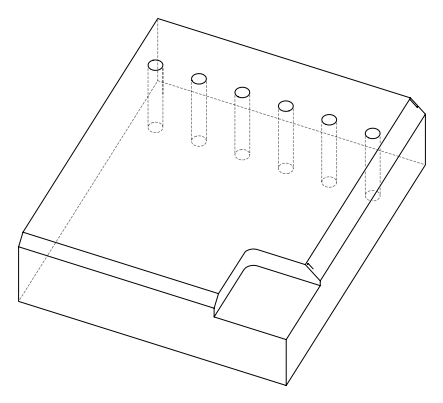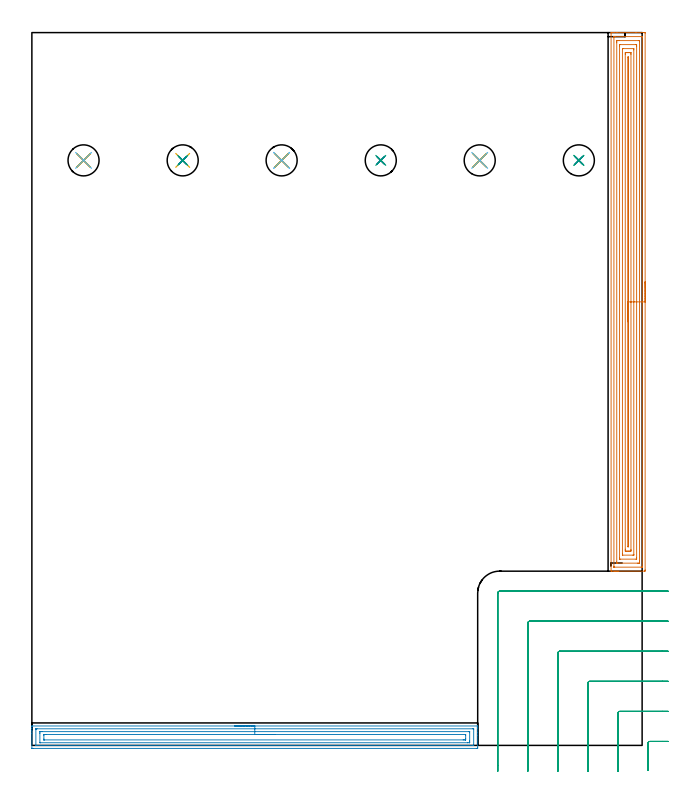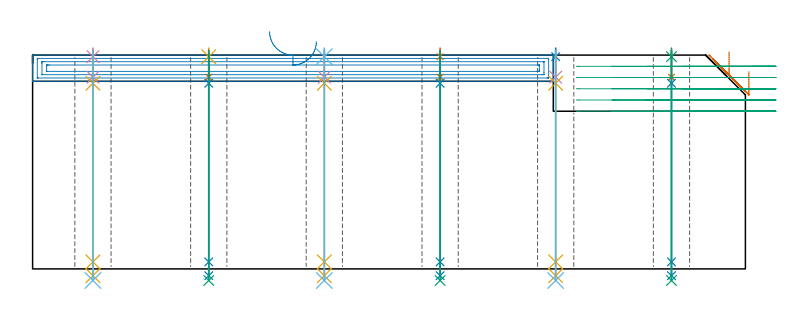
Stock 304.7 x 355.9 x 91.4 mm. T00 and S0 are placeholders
(PLAN: 27 operations, 20 tool changes, 34.9 min)
(1 AREA_MILL | FG_CHAMFER_SURFACE | UGT0205_001 | 15.23 min | 40013 mm3)
(2 AREA_MILL_1 | FG_CHAMFER_SURFACE_1 | UGT0205_001 | 7.39 min | 14286 mm3)
(3 MILL_CORNER_NOTCH_RECTANGULAR | CORNER_NOTCH_RECTANGULAR | UGT0201_136 | Follow Part, ap 5, ae 75% | 6.7 min | 169336 mm3)
(4 SPOT_DRILL | STEP1HOLE | NXT0321_9005460120000 | 0.03 min | 7 mm3)
(5 SPOT_DRILL_1 | STEP1HOLE_1 | NXT0321_9005460120000 | 0.03 min | 2 mm3)
(6 SPOT_DRILL_2 | STEP1HOLE_2 | NXT0321_9005460120000 | 0.03 min | 3 mm3)
(7 SPOT_DRILL_3 | STEP1HOLE_3 | NXT0321_9005460120000 | 0.03 min | 2 mm3)
(8 SPOT_DRILL_4 | STEP1HOLE_4 | NXT0321_9005460120000 | 0.03 min | 4 mm3)
(9 SPOT_DRILL_5 | STEP1HOLE_5 | NXT0321_9005460120000 | 0.03 min | 0 mm3)
(10 DRILL_BLIND_HOLE_INTO_CENTER | STEP1HOLE | UGT0301_185 | 0.05 min | 259 mm3)
(11 GUN_DRILL_THROUGH_HOLE | STEP1HOLE | UGT0307_002 | 0.46 min | 2333 mm3)
(12 SPADE_DRILL_TO_ENLARGE_THROUGH_HOLE | STEP1HOLE | UGT0306_006 | 0.4 min | 14617 mm3)
(13 DRILL_BLIND_HOLE_INTO_CENTER_1 | STEP1HOLE_1 | UGT0301_185 | 0.05 min | 260 mm3)
(14 GUN_DRILL_THROUGH_HOLE_1 | STEP1HOLE_1 | UGT0307_002 | 0.46 min | 2323 mm3)
(15 SPADE_DRILL_TO_ENLARGE_THROUGH_HOLE_1 | STEP1HOLE_1 | UGT0306_006 | 0.4 min | 14645 mm3)
(16 DRILL_BLIND_HOLE_INTO_CENTER_2 | STEP1HOLE_2 | UGT0301_185 | 0.05 min | 241 mm3)
(17 GUN_DRILL_THROUGH_HOLE_2 | STEP1HOLE_2 | UGT0307_002 | 0.46 min | 2328 mm3)
(18 SPADE_DRILL_TO_ENLARGE_THROUGH_HOLE_2 | STEP1HOLE_2 | UGT0306_006 | 0.4 min | 14639 mm3)
(19 DRILL_BLIND_HOLE_INTO_CENTER_3 | STEP1HOLE_3 | UGT0301_185 | 0.05 min | 247 mm3)
(20 GUN_DRILL_THROUGH_HOLE_3 | STEP1HOLE_3 | UGT0307_002 | 0.46 min | 2331 mm3)
(21 SPADE_DRILL_TO_ENLARGE_THROUGH_HOLE_3 | STEP1HOLE_3 | UGT0306_006 | 0.4 min | 14639 mm3)
(22 DRILL_BLIND_HOLE_INTO_CENTER_4 | STEP1HOLE_4 | UGT0301_185 | 0.05 min | 241 mm3)
(23 GUN_DRILL_THROUGH_HOLE_4 | STEP1HOLE_4 | UGT0307_002 | 0.46 min | 2343 mm3)
(24 SPADE_DRILL_TO_ENLARGE_THROUGH_HOLE_4 | STEP1HOLE_4 | UGT0306_006 | 0.4 min | 14625 mm3)
(25 DRILL_BLIND_HOLE_INTO_CENTER_5 | STEP1HOLE_5 | UGT0301_185 | 0.05 min | 248 mm3)
(26 GUN_DRILL_THROUGH_HOLE_5 | STEP1HOLE_5 | UGT0307_002 | 0.46 min | 2340 mm3)
(27 SPADE_DRILL_TO_ENLARGE_THROUGH_HOLE_5 | STEP1HOLE_5 | UGT0306_006 | 0.4 min | 14642 mm3)
(TOOL UGT0205_001 | Chamfer Mill 20 x 3 x 45 deg. | D20 FL50 Z2)
(TOOL UGT0201_136 | Carbide End Mill 20.0 | D20 FL30 Z4)
(TOOL NXT0321_9005460120000 | NC Spot Drill, 142deg, 12mm, Carbide, Uncoated | D12 PA142 FL30 Z2)
(TOOL UGT0301_185 | Twist Drill 6.3 mm | D6.3 PA118 FL61 Z2)
(TOOL UGT0307_002 | Gun Drill 6 mm | D6 PA130 FL24 Z1)
(TOOL UGT0306_006 | Spade Drill 15.5mm | D15.5 PA132 FL10 Z2)
(OP 1 AREA_MILL)
G17 G21 G94 G90
T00 M6
G54
G17 G0 G90 X306.2 Y231.45 S1061 M3
G43 Z101.4 H0
Z84.4
G94 G1 Y231.412 Z83.528 F250.
Y231.298 Z82.663
Y231.109 Z81.812
Y230.847 Z80.98
Y230.513 Z80.174
Y230.11 Z79.4
Y229.642 Z78.664
Y229.11 Z77.972
Y228.521 Z77.329
Y227.878 Z76.74
Y227.186 Z76.208
Y226.45 Z75.74
Y225.676 Z75.337
Y224.87 Z75.003
Y224.038 Z74.741
Y223.186 Z74.552
Y222.322 Z74.438
Y221.45 Z74.4
Y87.603
X306.197 Y87.233 Z74.402
X306.192 Y87.01 Z74.406
X305.965 Y87. Z74.632
X292.981 Z87.614
X292.381 Z88.213
X291.807 Z88.79
X291.495 Z89.101
X290.921 Z89.675
X290.608 Z89.987
X289.568 Z91.032
X289.226 Y87.007 Z91.365
X289.203 Y87.01 Z91.388
X289.2 Y87.157 Z91.4
Y355.743
X289.203 Y355.891 Z91.388
X289.228 Y355.9 Z91.363
X289.568 Z91.032
X289.983 Z90.616
X290.608 Z89.987
X291.807 Z88.79
X292.381 Z88.213
X301.689 Z78.908
X305.678 Z74.919
X305.967 Y355.898 Z74.63
X306.192 Y355.89 Z74.406
X306.199 Y355.665 Z74.399
X306.2 Y221.45 Z74.4
X304.786 Z75.814
Y89.394
X304.784 Y89.167 Z75.816
X304.781 Y89.056 Z75.819
X304.779 Y89.01 Z75.821
X304.676 Y89.008 Z75.924
X304.29 Y89.001 Z76.31
X290.993 Z89.607
X290.75 Y89.005 Z89.85
X290.655 Y89.01 Z89.945
X290.621 Y89.013 Z89.979
X290.619 Y89.058 Z89.981
X290.616 Y89.166 Z89.984
X290.614 Y89.382 Z89.986
Y353.506
X290.616 Y353.733 Z89.984
X290.619 Y353.844 Z89.981
X290.621 Y353.89 Z89.979
X290.724 Y353.892 Z89.876
X291.111 Y353.899 Z89.489
X304.407 Z76.193
X304.65 Y353.895 Z75.95
X304.746 Y353.89 Z75.854
X304.779 Y353.887 Z75.821
X304.781 Y353.842 Z75.819
X304.784 Y353.734 Z75.816
X304.786 Y353.518 Z75.814
Y221.45
X303.372 Z77.228
X303.371 Y92.065 Z77.229
X303.37 Y91.712 Z77.23
X303.365 Y91.173 Z77.235
X303.355 Y91.01 Z77.245
X303.188 Y91.002 Z77.412
X303.019 Y91.001 Z77.581
X302.304 Y91. Z78.296
X292.381 Y91.001 Z88.219
X292.21 Y91.005 Z88.39
X292.096 Y91.01 Z88.504
X292.035 Y91.02 Z88.565
X292.033 Y91.055 Z88.567
X292.03 Y91.173 Z88.57
X292.029 Y91.527 Z88.571
Y350.835
X292.03 Y351.188 Z88.57
X292.035 Y351.727 Z88.565
X292.045 Y351.89 Z88.555
X292.212 Y351.898 Z88.388
X292.381 Y351.899 Z88.219
X293.096 Y351.9 Z87.504
X303.019 Y351.899 Z77.581
X303.19 Y351.895 Z77.41
X303.304 Y351.89 Z77.296
X303.365 Y351.88 Z77.235
X303.367 Y351.845 Z77.233
X303.37 Y351.727 Z77.23
X303.371 Y351.373 Z77.229
X303.372 Y221.45 Z77.228
X301.957 Z78.643
Y93.85
X301.955 Y93.136 Z78.645
X301.952 Y93.032 Z78.648
X301.951 Y93.011 Z78.649
X301.931 Y93.007 Z78.669
X301.879 Y93.004 Z78.721
X301.668 Y93.001 Z78.932
X293.718 Z86.882
X293.522 Y93.003 Z87.078
X293.473 Y93.006 Z87.127
X293.453 Y93.01 Z87.147
X293.449 Y93.021 Z87.151
X293.448 Y93.088 Z87.152
X293.443 Y93.673 Z87.157
Y93.85
Y349.05
X293.445 Y349.764 Z87.155
X293.448 Y349.868 Z87.152
X293.45 Y349.889 Z87.15
X293.469 Y349.892 Z87.131
X293.521 Y349.896 Z87.079
X293.732 Y349.899 Z86.868
X301.682 Z78.918
X301.878 Y349.897 Z78.722
X301.927 Y349.894 Z78.673
X301.947 Y349.89 Z78.653
X301.951 Y349.879 Z78.649
X301.953 Y349.812 Z78.647
X301.957 Y349.227 Z78.643
Y349.05
Y221.45
X300.543 Z80.057
Y95.264
X300.54 Y95.141 Z80.06
X300.536 Y95.044 Z80.064
X300.531 Y95.009 Z80.069
X300.516 Y95.007 Z80.084
X300.359 Y95.003 Z80.241
X300.103 Y95. Z80.497
X295.041 Y95.001 Z85.559
X294.951 Y95.002 Z85.649
X294.896 Y95.006 Z85.704
X294.87 Y95.009 Z85.73
X294.864 Y95.08 Z85.736
X294.859 Y95.449 Z85.741
X294.857 Y95.634 Z85.743
X294.858 Y347.636 Z85.742
X294.86 Y347.759 Z85.74
X294.864 Y347.856 Z85.736
X294.869 Y347.891 Z85.731
X294.884 Y347.893 Z85.716
X295.041 Y347.897 Z85.559
X295.297 Y347.9 Z85.303
X300.359 Y347.899 Z80.241
X300.449 Y347.898 Z80.151
X300.504 Y347.894 Z80.096
X300.53 Y347.891 Z80.07
X300.536 Y347.82 Z80.064
X300.541 Y347.451 Z80.059
X300.543 Y347.266 Z80.057
Y221.45
X299.129 Z81.471
Y97.766
X299.127 Y97.419 Z81.473
X299.124 Y97.146 Z81.476
X299.122 Y97.019 Z81.478
X298.994 Y97.008 Z81.606
X298.586 Y97.003 Z82.014
X298.116 Y97. Z82.484
X297.7 Z82.9
X297.23 Z83.37
X296.814 Y97.001 Z83.786
X296.339 Y97.004 Z84.261
X296.286 Y97.01 Z84.314
X296.278 Y97.066 Z84.322
X296.275 Y97.419 Z84.325
X296.272 Y97.964 Z84.328
X296.271 Y345.135 Z84.329
X296.273 Y345.481 Z84.327
X296.276 Y345.754 Z84.324
X296.278 Y345.881 Z84.322
X296.406 Y345.892 Z84.194
X296.814 Y345.897 Z83.786
X297.284 Y345.9 Z83.316
X297.7 Z82.9
X298.171 Z82.429
X298.586 Y345.899 Z82.014
X299.061 Y345.896 Z81.539
X299.114 Y345.89 Z81.486
X299.122 Y345.835 Z81.478
X299.125 Y345.481 Z81.475
X299.128 Y344.936 Z81.472
X299.129 Y221.45 Z81.471
X297.715 Z82.885
X297.714 Y99.189 Z82.886
X297.7 Y99.091 Z82.9
X297.686 Y99.203 Z82.914
Y343.711
X297.7 Y343.809 Z82.9
X297.714 Y343.697 Z82.886
X297.715 Y221.45 Z82.885
Y220.578 Z82.923
Y219.714 Z83.037
Y218.862 Z83.226
Y218.03 Z83.488
Y217.224 Z83.822
Y216.45 Z84.225
Y215.714 Z84.694
Y215.022 Z85.225
Y214.379 Z85.814
Y213.79 Z86.457
Y213.258 Z87.149
Y212.79 Z87.885
Y212.387 Z88.659
Y212.053 Z89.465
Y211.791 Z90.297
Y211.602 Z91.149
Y211.488 Z92.014
Y211.45 Z92.885
G0 Z101.4
M5
M2
(OP 2 AREA_MILL_1)
G17 G21 G94 G90
T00 M6
G54
G17 G0 G90 X101.3 Y9.7 S1061 M3
G43 Z101.4 H0
G94 G1 X101.338 Z100.528 F250.
X101.452 Z99.663
X101.641 Z98.812
X101.903 Z97.98
X102.237 Z97.174
X102.64 Z96.4
X103.108 Z95.664
X103.64 Z94.972
X104.229 Z94.329
X104.872 Z93.739
X105.564 Z93.208
X106.3 Z92.74
X107.074 Z92.337
X107.88 Z92.003
X108.712 Z91.741
X109.563 Z91.552
X110.428 Z91.438
X111.3 Z91.4
X222.438
X222.59 Y9.698 Z91.388
X222.597 Y9.574 Z91.266
X222.6 Y9.443 Z91.142
Y9.108 Z90.807
Y8.472 Z90.167
Y6.406 Z88.103
Y4.974 Z86.67
Y-1.147 Z80.551
X222.596 Y-1.429 Z80.268
X222.59 Y-1.492 Z80.205
X222.525 Y-1.499 Z80.199
X221.991 Y-1.5 Z80.2
X0.608
X0.07 Y-1.494 Z80.204
X0.01 Y-1.492 Z80.206
X0. Y-1.425 Z80.272
Y5.849 Z87.544
Y7.28 Z88.977
Y8.472 Z90.167
Y9.443 Z91.143
X0.003 Y9.574 Z91.266
X0.01 Y9.698 Z91.388
X0.162 Y9.7 Z91.4
X111.3
Y8.286 Z89.986
X220.206 Y8.285 Z89.985
X220.398 Y8.284 Z89.984
X220.551 Y8.28 Z89.98
X220.583 Y8.279 Z89.979
X220.59 Y8.262 Z89.962
X220.594 Y8.234 Z89.934
X220.599 Y8.087 Z89.787
X220.6 Y0.217 Z81.917
X220.598 Y0.088 Z81.788
X220.594 Y-0.015 Z81.685
X220.59 Y-0.077 Z81.623
X220.556 Y-0.079 Z81.621
X220.206 Y-0.084 Z81.616
X220.015 Y-0.085 Z81.615
X2.394
X2.202 Y-0.084 Z81.616
X2.049 Y-0.081 Z81.619
X2.017 Y-0.079 Z81.621
X2.01 Y-0.062 Z81.638
X2.006 Y-0.034 Z81.666
X2.001 Y0.113 Z81.813
X2. Y7.983 Z89.683
X2.002 Y8.112 Z89.812
X2.006 Y8.215 Z89.915
X2.01 Y8.277 Z89.977
X2.044 Y8.279 Z89.979
X2.394 Y8.284 Z89.984
X2.585 Y8.285 Z89.985
X111.3 Y8.286 Z89.986
Y6.872 Z88.572
X218.27 Y6.871 Z88.571
X218.421 Y6.87 Z88.57
X218.571 Y6.867 Z88.567
X218.586 Y6.865 Z88.565
X218.59 Y6.858 Z88.558
X218.596 Y6.828 Z88.528
X218.599 Y6.782 Z88.482
X218.6 Y2.176 Z83.876
X218.598 Y1.477 Z83.177
X218.595 Y1.389 Z83.089
X218.59 Y1.346 Z83.046
X218.586 Y1.335 Z83.035
X218.568 Y1.333 Z83.033
X218.421 Y1.331 Z83.031
X217.679 Y1.328 Z83.028
X217.528
X4.33 Y1.329 Z83.029
X4.179 Y1.33 Z83.03
X4.029 Y1.333 Z83.033
X4.014 Y1.335 Z83.035
X4.01 Y1.342 Z83.042
X4.004 Y1.372 Z83.072
X4.001 Y1.418 Z83.118
X4. Y6.024 Z87.724
X4.002 Y6.723 Z88.423
X4.005 Y6.811 Z88.511
X4.01 Y6.853 Z88.553
X4.014 Y6.865 Z88.565
X4.032 Y6.867 Z88.567
X4.179 Y6.869 Z88.569
X4.921 Y6.871 Z88.571
X5.072 Y6.872 Z88.572
X111.3
Y5.457 Z87.157
X216.467
X216.52 Y5.456 Z87.156
X216.576 Y5.453 Z87.153
X216.589 Y5.451 Z87.151
X216.592 Y5.434 Z87.134
X216.596 Y5.388 Z87.088
X216.6 Y5.009 Z86.709
Y3.26 Z84.96
Y3.226 Z84.926
X216.592 Y2.806 Z84.506
X216.59 Y2.759 Z84.459
X216.53 Y2.75 Z84.45
X216.4 Y2.746 Z84.446
X216.234 Y2.744 Z84.444
X215.743 Y2.743 Z84.443
X215.343
X6.133
X6.08 Y2.744 Z84.444
X6.024 Y2.747 Z84.447
X6.011 Y2.749 Z84.449
X6.008 Y2.766 Z84.466
X6.004 Y2.812 Z84.512
X6. Y3.191 Z84.891
Y4.974 Z86.674
X6.008 Y5.394 Z87.094
X6.01 Y5.441 Z87.141
X6.07 Y5.45 Z87.15
X6.2 Y5.454 Z87.154
X6.366 Y5.456 Z87.156
X6.857 Y5.457 Z87.157
X7.257
X111.3
X112.172 Z87.195
X113.036 Z87.309
X113.888 Z87.498
X114.72 Z87.76
X115.526 Z88.094
X116.3 Z88.497
X117.036 Z88.966
X117.728 Z89.497
X118.371 Z90.086
X118.96 Z90.729
X119.491 Z91.422
X119.96 Z92.157
X120.363 Z92.931
X120.697 Z93.737
X120.959 Z94.569
X121.148 Z95.421
X121.262 Z96.286
X121.3 Z97.157
G0 Z101.4
M5
M2
(OP 3 MILL_CORNER_NOTCH_RECTANGULAR)
G17 G21 G94 G90
T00 M6
G54
G17 G0 G90 X317.7 Y2. S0 M3
G43 Z101.4 H0
Z86.6
G94 G1 X314.7 F250.
X308.594 F500.
G3 X307.6 Y1.006 R1.
G1 Y-9.57
Y-12.57 F250.
G0 Z101.4
X317.7 Y17.
Z86.6
G1 X314.7
X293.594 F500.
G3 X292.6 Y16.006 R1.
G1 Y-10.
Y-13. F250.
G0 Z101.4
X317.7 Y32.
Z86.6
G1 X314.7
X278.595 F500.
G3 X277.6 Y31.005 R1.
G1 Y-10.
Y-13. F250.
G0 Z101.4
X317.7 Y47.
Z86.6
G1 X314.7
X263.595 F500.
G3 X262.6 Y46.005 R1.
G1 Y-10.
Y-13. F250.
G0 Z101.4
X317.7 Y62.
Z86.6
G1 X314.7
X248.595 F500.
G3 X247.6 Y61.005 R1.
G1 Y-10.
Y-13. F250.
G0 Z101.4
X317.7 Y77.
Z86.6
G1 X314.7
X233.596 F500.
G3 X232.6 Y76.004 R1.
G1 Y-10.
Y-13. F250.
G0 Z101.4
X317.7 Y2.
Z81.8
G1 X314.7
X308.594 F500.
G3 X307.6 Y1.006 R1.
G1 Y-9.57
Y-12.57 F250.
G0 Z101.4
X317.7 Y17.
Z81.8
G1 X314.7
X293.594 F500.
G3 X292.6 Y16.006 R1.
G1 Y-10.
Y-13. F250.
G0 Z101.4
X317.7 Y32.
Z81.8
G1 X314.7
X278.595 F500.
G3 X277.6 Y31.005 R1.
G1 Y-10.
Y-13. F250.
G0 Z101.4
X317.7 Y47.
Z81.8
G1 X314.7
X263.595 F500.
G3 X262.6 Y46.005 R1.
G1 Y-10.
Y-13. F250.
G0 Z101.4
X317.7 Y62.
Z81.8
G1 X314.7
X248.595 F500.
G3 X247.6 Y61.005 R1.
G1 Y-10.
Y-13. F250.
G0 Z101.4
X317.7 Y77.
Z81.8
G1 X314.7
X233.596 F500.
G3 X232.6 Y76.004 R1.
G1 Y-10.
Y-13. F250.
G0 Z101.4
X317.7 Y2.
Z77.
G1 X314.7
X308.594 F500.
G3 X307.6 Y1.006 R1.
G1 Y-9.57
Y-12.57 F250.
G0 Z101.4
X317.7 Y17.
Z77.
G1 X314.7
X293.594 F500.
G3 X292.6 Y16.006 R1.
G1 Y-10.
Y-13. F250.
G0 Z101.4
X317.7 Y32.
Z77.
G1 X314.7
X278.595 F500.
G3 X277.6 Y31.005 R1.
G1 Y-10.
Y-13. F250.
G0 Z101.4
X317.7 Y47.
Z77.
G1 X314.7
X263.595 F500.
G3 X262.6 Y46.005 R1.
G1 Y-10.
Y-13. F250.
G0 Z101.4
X317.7 Y62.
Z77.
G1 X314.7
X248.595 F500.
G3 X247.6 Y61.005 R1.
G1 Y-10.
Y-13. F250.
G0 Z101.4
X317.7 Y77.
Z77.
G1 X314.7
X233.596 F500.
G3 X232.6 Y76.004 R1.
G1 Y-10.
Y-13. F250.
G0 Z101.4
X317.7 Y2.
Z72.2
G1 X314.7
X308.594 F500.
G3 X307.6 Y1.006 R1.
G1 Y-9.57
Y-12.57 F250.
G0 Z101.4
X317.7 Y17.
Z72.2
G1 X314.7
X293.594 F500.
G3 X292.6 Y16.006 R1.
G1 Y-10.
Y-13. F250.
G0 Z101.4
X317.7 Y32.
Z72.2
G1 X314.7
X278.595 F500.
G3 X277.6 Y31.005 R1.
G1 Y-10.
Y-13. F250.
G0 Z101.4
X317.7 Y47.
Z72.2
G1 X314.7
X263.595 F500.
G3 X262.6 Y46.005 R1.
G1 Y-10.
Y-13. F250.
G0 Z101.4
X317.7 Y62.
Z72.2
G1 X314.7
X248.595 F500.
G3 X247.6 Y61.005 R1.
G1 Y-10.
Y-13. F250.
G0 Z101.4
X317.7 Y77.
Z72.2
G1 X314.7
X233.596 F500.
G3 X232.6 Y76.004 R1.
G1 Y-10.
Y-13. F250.
G0 Z101.4
X317.7 Y2.
Z67.4
G1 X314.7
X308.594 F500.
G3 X307.6 Y1.006 R1.
G1 Y-9.57
Y-12.57 F250.
G0 Z101.4
X317.7 Y17.
Z67.4
G1 X314.7
X293.594 F500.
G3 X292.6 Y16.006 R1.
G1 Y-10.
Y-13. F250.
G0 Z101.4
X317.7 Y32.
Z67.4
G1 X314.7
X278.595 F500.
G3 X277.6 Y31.005 R1.
G1 Y-10.
Y-13. F250.
G0 Z101.4
X317.7 Y47.
Z67.4
G1 X314.7
X263.595 F500.
G3 X262.6 Y46.005 R1.
G1 Y-10.
Y-13. F250.
G0 Z101.4
X317.7 Y62.
Z67.4
G1 X314.7
X248.595 F500.
G3 X247.6 Y61.005 R1.
G1 Y-10.
Y-13. F250.
G0 Z101.4
X317.7 Y77.
Z67.4
G1 X314.7
X233.596 F500.
G3 X232.6 Y76.004 R1.
G1 Y-10.
Y-13. F250.
G0 Z101.4
M5
M2
(OP 4 SPOT_DRILL)
G17 G21 G94 G90
T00 M6
G54
G17 G0 G90 X25.8 Y292.1 S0 M3
G43 Z101.4 H0
G94 G81 G98 Z90.724 F250. R94.4
G80
M5
M2
(OP 5 SPOT_DRILL_1)
G17 G21 G94 G90
T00 M6
G54
G17 G0 G90 X75.3 Y292.1 S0 M3
G43 Z101.4 H0
G94 G81 G98 Z90.724 F250. R94.4
G80
M5
M2
(OP 6 SPOT_DRILL_2)
G17 G21 G94 G90
T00 M6
G54
G17 G0 G90 X124.7 Y292.1 S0 M3
G43 Z101.4 H0
G94 G81 G98 Z90.724 F250. R94.4
G80
M5
M2
(OP 7 SPOT_DRILL_3)
G17 G21 G94 G90
T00 M6
G54
G17 G0 G90 X174.2 Y292.1 S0 M3
G43 Z101.4 H0
G94 G81 G98 Z90.724 F250. R94.4
G80
M5
M2
(OP 8 SPOT_DRILL_4)
G17 G21 G94 G90
T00 M6
G54
G17 G0 G90 X223.6 Y292.1 S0 M3
G43 Z101.4 H0
G94 G81 G98 Z90.724 F250. R94.4
G80
M5
M2
(OP 9 SPOT_DRILL_5)
G17 G21 G94 G90
T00 M6
G54
G17 G0 G90 X273.1 Y292.1 S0 M3
G43 Z101.4 H0
G94 G81 G98 Z90.724 F250. R94.4
G80
M5
M2
(OP 10 DRILL_BLIND_HOLE_INTO_CENTER)
G17 G21 G94 G90
T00 M6
G54
G17 G0 G90 X25.8 Y292.1 S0 M3
G43 Z101.4 H0
G94 G81 G98 Z81.95 F250. R93.4
G80
M5
M2
(OP 11 GUN_DRILL_THROUGH_HOLE)
G17 G21 G94 G90
T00 M6
G54
G17 G0 G90 X25.8 Y292.1 M8
G43 Z101.4 H0
Z91.995
S716 M3
G94 G1 Z79.354 F125. M26
G4 X.084
Z3. F250.
G4 X.084
Z-2.899 F125.
G4 X.084
M5
M9
G0 Z91.995
Z101.4
M2
(OP 12 SPADE_DRILL_TO_ENLARGE_THROUGH_HOLE)
G17 G21 G94 G90
T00 M6
G54
G17 G0 G90 X25.8 Y292.1 S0 M3
G43 Z101.4 H0
G94 G73 G98 Z-4.951 F250. Q13.764 R93.4
G80
M5
M2
(OP 13 DRILL_BLIND_HOLE_INTO_CENTER_1)
G17 G21 G94 G90
T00 M6
G54
G17 G0 G90 X75.3 Y292.1 S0 M3
G43 Z101.4 H0
G94 G81 G98 Z81.95 F250. R93.4
G80
M5
M2
(OP 14 GUN_DRILL_THROUGH_HOLE_1)
G17 G21 G94 G90
T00 M6
G54
G17 G0 G90 X75.3 Y292.1 M8
G43 Z101.4 H0
Z91.995
S716 M3
G94 G1 Z79.354 F125. M26
G4 X.084
Z3. F250.
G4 X.084
Z-2.899 F125.
G4 X.084
M5
M9
G0 Z91.995
Z101.4
M2
(OP 15 SPADE_DRILL_TO_ENLARGE_THROUGH_HOLE_1)
G17 G21 G94 G90
T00 M6
G54
G17 G0 G90 X75.3 Y292.1 S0 M3
G43 Z101.4 H0
G94 G73 G98 Z-4.951 F250. Q13.764 R93.4
G80
M5
M2
(OP 16 DRILL_BLIND_HOLE_INTO_CENTER_2)
G17 G21 G94 G90
T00 M6
G54
G17 G0 G90 X124.7 Y292.1 S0 M3
G43 Z101.4 H0
G94 G81 G98 Z81.95 F250. R93.4
G80
M5
M2
(OP 17 GUN_DRILL_THROUGH_HOLE_2)
G17 G21 G94 G90
T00 M6
G54
G17 G0 G90 X124.7 Y292.1 M8
G43 Z101.4 H0
Z91.995
S716 M3
G94 G1 Z79.354 F125. M26
G4 X.084
Z3. F250.
G4 X.084
Z-2.899 F125.
G4 X.084
M5
M9
G0 Z91.995
Z101.4
M2
(OP 18 SPADE_DRILL_TO_ENLARGE_THROUGH_HOLE_2)
G17 G21 G94 G90
T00 M6
G54
G17 G0 G90 X124.7 Y292.1 S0 M3
G43 Z101.4 H0
G94 G73 G98 Z-4.951 F250. Q13.764 R93.4
G80
M5
M2
(OP 19 DRILL_BLIND_HOLE_INTO_CENTER_3)
G17 G21 G94 G90
T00 M6
G54
G17 G0 G90 X174.2 Y292.1 S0 M3
G43 Z101.4 H0
G94 G81 G98 Z81.95 F250. R93.4
G80
M5
M2
(OP 20 GUN_DRILL_THROUGH_HOLE_3)
G17 G21 G94 G90
T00 M6
G54
G17 G0 G90 X174.2 Y292.1 M8
G43 Z101.4 H0
Z91.995
S716 M3
G94 G1 Z79.354 F125. M26
G4 X.084
Z3. F250.
G4 X.084
Z-2.899 F125.
G4 X.084
M5
M9
G0 Z91.995
Z101.4
M2
(OP 21 SPADE_DRILL_TO_ENLARGE_THROUGH_HOLE_3)
G17 G21 G94 G90
T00 M6
G54
G17 G0 G90 X174.2 Y292.1 S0 M3
G43 Z101.4 H0
G94 G73 G98 Z-4.951 F250. Q13.764 R93.4
G80
M5
M2
(OP 22 DRILL_BLIND_HOLE_INTO_CENTER_4)
G17 G21 G94 G90
T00 M6
G54
G17 G0 G90 X223.6 Y292.1 S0 M3
G43 Z101.4 H0
G94 G81 G98 Z81.95 F250. R93.4
G80
M5
M2
(OP 23 GUN_DRILL_THROUGH_HOLE_4)
G17 G21 G94 G90
T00 M6
G54
G17 G0 G90 X223.6 Y292.1 M8
G43 Z101.4 H0
Z91.995
S716 M3
G94 G1 Z79.354 F125. M26
G4 X.084
Z3. F250.
G4 X.084
Z-2.899 F125.
G4 X.084
M5
M9
G0 Z91.995
Z101.4
M2
(OP 24 SPADE_DRILL_TO_ENLARGE_THROUGH_HOLE_4)
G17 G21 G94 G90
T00 M6
G54
G17 G0 G90 X223.6 Y292.1 S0 M3
G43 Z101.4 H0
G94 G73 G98 Z-4.951 F250. Q13.764 R93.4
G80
M5
M2
(OP 25 DRILL_BLIND_HOLE_INTO_CENTER_5)
G17 G21 G94 G90
T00 M6
G54
G17 G0 G90 X273.1 Y292.1 S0 M3
G43 Z101.4 H0
G94 G81 G98 Z81.95 F250. R93.4
G80
M5
M2
(OP 26 GUN_DRILL_THROUGH_HOLE_5)
G17 G21 G94 G90
T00 M6
G54
G17 G0 G90 X273.1 Y292.1 M8
G43 Z101.4 H0
Z91.995
S716 M3
G94 G1 Z79.354 F125. M26
G4 X.084
Z3. F250.
G4 X.084
Z-2.899 F125.
G4 X.084
M5
M9
G0 Z91.995
Z101.4
M2
(OP 27 SPADE_DRILL_TO_ENLARGE_THROUGH_HOLE_5)
G17 G21 G94 G90
T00 M6
G54
G17 G0 G90 X273.1 Y292.1 S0 M3
G43 Z101.4 H0
G94 G73 G98 Z-4.951 F250. Q13.764 R93.4
G80
M5
M2
